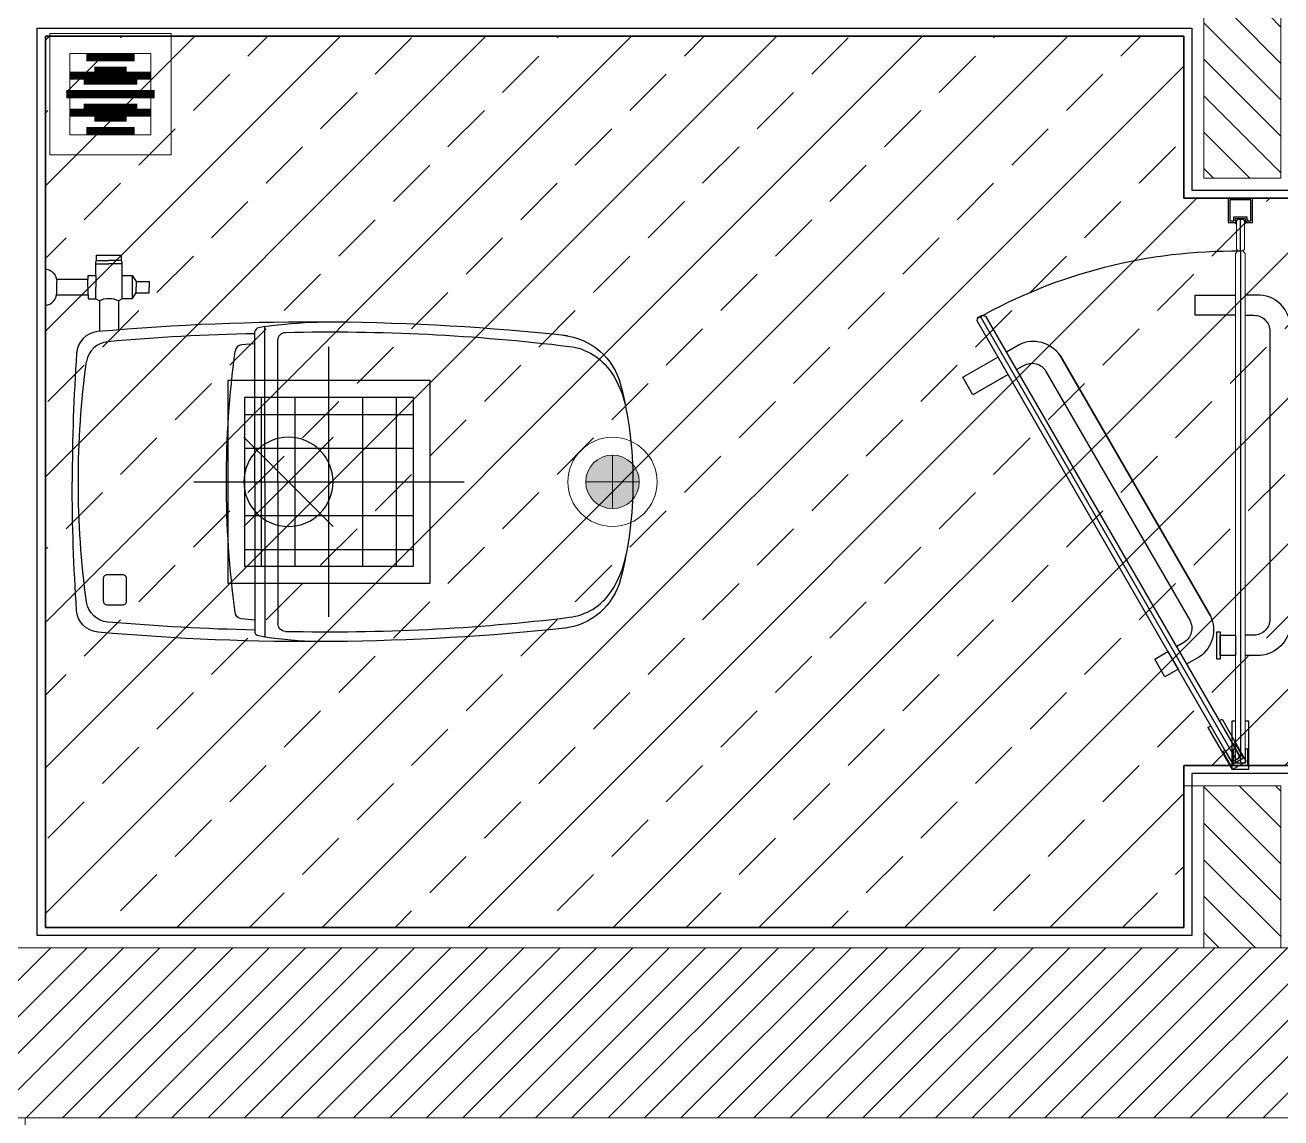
# Model space of a CAD drawing. Header units: millimetres. Extents: x -343543 to 400519, y -115663 to 104219.
# Drawn here: x -231249 to -229699, y 3000 to 4349 of the extents above; entities that cross this region are included whole.
import ezdxf
from ezdxf.xclip import XClip

# ---------------------------------------------------------------- set-up
doc = ezdxf.new("R2010")
doc.units = ezdxf.units.MM
doc.header["$XCLIPFRAME"] = 0
doc.linetypes.add('XREF MAT BANG TUONG XAY$0$CENTER', pattern=[50.8, 31.75, -6.35, 6.35, -6.35])
doc.layers.get('0').update_dxf_attribs({"color": 231, "lineweight": 0})
for name, color, linetype, lineweight in [('A-CLNG', 157, 'Continuous', 25), ('A-PATT', 252, 'Continuous', 9), ('A-SYMBOLS', 10, 'Continuous', 13), ('fix lighting', 2, 'Continuous', 5), ('XREF MAT BANG TUONG XAY$0$01.Xref _MB T1$0$A-DOOR', 8, 'Continuous', 9), ('XREF MAT BANG TUONG XAY$0$01.Xref _MB T1$0$A-FNSH', 8, 'Continuous', 9), ('XREF MAT BANG TUONG XAY$0$01.Xref _MB T1$0$A-FURN', 8, 'Continuous', 5), ('XREF MAT BANG TUONG XAY$0$01.Xref _MB T1$0$A-FURN @ 50', 8, 'Continuous', 5), ('XREF MAT BANG TUONG XAY$0$01.Xref _MB T1$0$A-FURN @ 75', 8, 'Continuous', 5), ('XREF MAT BANG TUONG XAY$0$01.Xref _MB T1$0$A-TEXT', 8, 'Continuous', 25), ('XREF MAT BANG TUONG XAY$0$A-GRID', 8, 'XREF MAT BANG TUONG XAY$0$CENTER', 15), ('XREF MAT BANG TUONG XAY$0$A-WALL-INT', 8, 'Continuous', 9)]:
    doc.layers.add(name, color=color, linetype=linetype, lineweight=lineweight)
for name, color, linetype in [('INNO-GIOTHAI', 20, 'Continuous'), ('XREF MAT BANG TUONG XAY$0$A-FNSH', 8, 'Continuous'), ('XREF MAT BANG TUONG XAY$0$A-FURN', 8, 'Continuous'), ('XREF MAT BANG TUONG XAY$0$A-PATT', 8, 'Continuous'), ('XREF MAT BANG TUONG XAY$0$FF-FURN', 8, 'Continuous')]:
    doc.layers.add(name, color=color, linetype=linetype)

# ---------------------------------------------------------------- blocks, each defined once
blk = doc.blocks.new('XREF MAT BANG TUONG XAY$0$00.xref_IKIGAI_Truc')
at = {"layer": 'XREF MAT BANG TUONG XAY$0$A-GRID', "color": 8, "ltscale": 20}
blk.add_lwpolyline([(-2907.5, 3000), (42750, 3000)], dxfattribs=at)
blk = doc.blocks.new('XREF MAT BANG TUONG XAY$0$01.Xref _MB T1$0$lam nhom T1')
at = {"color": 8}
blk.add_lwpolyline([(8395, 0), (0, 0), (0, -25), (8395, -25)], close=True, dxfattribs=at)
blk = doc.blocks.new('XREF MAT BANG TUONG XAY$0$xref_IKIGAI_Cot')
at = {"layer": 'XREF MAT BANG TUONG XAY$0$A-GRID', "color": 8, "ltscale": 20}
blk.add_lwpolyline([(-2907.5, 3000), (42750, 3000)], dxfattribs=at)
blk = doc.blocks.new('XREF MAT BANG TUONG XAY$0$01.Xref _MB T1$0$Electronic toilet-bidet Princess PB-101S_top_dwgmodels.com')
at = {"color": 8, "ltscale": 0.25}
for p, q in [((245, -55), (355, 55)), ((245, 55), (355, -55))]:
    blk.add_line(p, q, dxfattribs=at)
at = {"color": 8}
for points in [[(644.3, 180.3, 0.04919), (64.7, 185.4, 0.368917), (38.5, 158.6, 0.0169), (33.1, 0)], [(270.8, 191.8), (263, 190.2, 0.299625), (258.6, 185.7, 1.218048)], [(258.6, 182.9, 0.01756), (77.1, 173, 0.340895), (50.7, 148.6, 0.074358)], [(296.4, 184.5, -0.035814), (646.7, 167.2, -0.219238), (698.3, 135.4, -0.098211), (716.5, 91.3)], [(258.6, 170.5), (242, 169, 0.356357), (234.3, 161.4)], [(71.5, 147, -0.414214), (76.3, 151.8), (95.5, 151.8)], [(95.5, 151.8, -0.414214), (100.3, 147), (100.3, 119.4, -0.414214), (95.5, 114.6), (76.3, 114.6, -0.414214), (71.5, 119.4), (71.5, 147)], [(644.3, -180.3, -0.04919), (64.7, -185.4, -0.368917), (38.5, -158.6, -0.0169), (33.1, 0)], [(296.4, -184.5, 0.035814), (646.7, -167.2, 0.219238), (698.3, -135.4, 0.098211), (716.5, -91.3)], [(258.6, -182.9, -0.01756), (77.1, -173, -0.340895), (50.7, -148.6, -0.074358)], [(258.6, -170.5), (242, -169, -0.356357), (234.3, -161.4)], [(270.8, -191.8), (263, -190.2, -0.299625), (258.6, -185.7, -1.218048)], [(0, -217.7, -0.356543), (14.2, -233.3)], [(0, -262.9, 0.356543), (14.2, -247.3)], [(14.2, -240.3, -0.004949), (14.3, -240.3), (14.3, -240.3)], [(62.2, -269.2, 0.141943), (63.2, -273.4, 0.425136)], [(94.7, -269.2, -0.141943), (93.7, -273.4, -0.425136)]]:
    blk.add_lwpolyline(points, format="xyb", dxfattribs=at)
for points in [[(270.8, 0), (270.8, 191.8)], [(258.6, 0), (258.6, 185.7)], [(287, 0), (287, 174.9)], [(258.6, 0), (258.6, -185.7)], [(270.8, 0), (270.8, -191.8)], [(287, 0), (287, -174.9)], [(62.2, -225.9), (66.6, -223.4), (66.6, -185.6)], [(94.7, -225.9), (90.3, -223.4), (90.3, -187.6)], [(0, -217.7), (0, -262.9)], [(14.3, -230.7), (52.7, -230.7), (52.5, -249.9), (14.1, -249.9)], [(52.6, -230.7), (52.6, -225.9), (62.2, -225.9), (62.2, -240.3)], [(94.7, -225.9), (94.7, -269.2), (78.4, -269.2)], [(107, -225.9), (94.7, -225.9)], [(107, -254.7), (107, -225.9)], [(107, -225.9), (112.1, -233.2), (112.1, -240.3)], [(14.2, -233.3), (14.2, -247.3)], [(52.6, -249.9), (52.6, -254.7), (62.2, -254.7), (62.2, -240.3)], [(107, -254.7), (112.1, -247.4), (112.1, -240.3)], [(112.1, -233.2), (128, -233.2), (128, -240.3)], [(112.1, -247.4), (128, -247.4), (128, -240.3)], [(62.2, -254.7), (62.2, -269.2), (78.4, -269.2)], [(94.7, -254.7), (107, -254.7)], [(63.2, -273.4), (78.4, -273.4)], [(63.2, -273.4), (63.2, -279.6), (93.7, -279.6), (93.7, -273.4)], [(93.7, -273.4), (78.4, -273.4)]]:
    blk.add_lwpolyline(points, dxfattribs=at)
at = {"color": 8, "ltscale": 0.25}
blk.add_circle((300, 0), 55, dxfattribs=at)
at = {"color": 8}
for centre, radius, start, end in [((352.2, -398.5), 595.9, 91.5209, 97.8464), ((296.6, 174.9), 9.61, 91.2734, 180), ((630.9, 99.6), 81.7, 14.4484, 83.9556), ((1427.3, 0), 1203.9, 172.2935, 180), ((1153, 0), 1112.3, 172.3207, 180), ((244.5, 0), 480.7, 0, 14.4484), ((1153, 0), 1112.3, 180, 187.6793), ((1427.3, 0), 1203.9, 180, 187.7065), ((244.5, 0), 480.7, 345.5516, 0), ((630.9, -99.6), 81.7, 276.0444, 345.5516), ((296.6, -174.9), 9.61, 180, 268.7266), ((352.2, 398.5), 595.9, 262.1536, 268.4791), ((78.4, -202.3), 24.2, 240.6973, 299.3027)]:
    blk.add_arc(centre, radius, start, end, dxfattribs=at)
blk = doc.blocks.new('XREF MAT BANG TUONG XAY$0$01.Xref _MB T1$0$Drain')
at = {"color": 8}
blk.add_lwpolyline([(-1.2, -1.2), (1.2, -1.2), (1.2, 1.2), (-1.2, 1.2)], close=True, dxfattribs=at)
at = {"color": 8, "const_width": 0.16}
for points in [[(-0.365, 0.793), (-0.365, -0.793)], [(0, 0.873), (0, -0.873)], [(0.365, 0.793), (0.365, -0.793)], [(-0.731, 0.478), (-0.731, -0.478)], [(0.731, 0.478), (0.731, -0.478)]]:
    blk.add_lwpolyline(points, dxfattribs=at)
blk = doc.blocks.new('*U3471')
at = {"layer": 'XREF MAT BANG TUONG XAY$0$01.Xref _MB T1$0$A-FURN @ 50', "color": 8, "xscale": 41.66666666666719, "yscale": 41.66666666666719, "zscale": 41.66666666666719, "rotation": 90}
blk.add_blockref('XREF MAT BANG TUONG XAY$0$01.Xref _MB T1$0$Drain', (-315.3, 1263.5), dxfattribs=at)
at = {"layer": 'XREF MAT BANG TUONG XAY$0$01.Xref _MB T1$0$A-FURN @ 75', "color": 8, "xscale": 62.50000000000078, "yscale": 62.50000000000078, "zscale": 62.50000000000078, "rotation": 90}
blk.add_blockref('XREF MAT BANG TUONG XAY$0$01.Xref _MB T1$0$Drain', (-315.3, 1263.5), dxfattribs=at)
blk = doc.blocks.new('XREF MAT BANG TUONG XAY$0$YLD.Studio-04-132')
at = {"layer": 'XREF MAT BANG TUONG XAY$0$FF-FURN', "color": 8}
blk.add_lwpolyline([(-6, 25), (6, 25), (6, 30), (15, 30), (15, 0), (-15, 0), (-15, 30), (-6, 30), (-6, 25)], dxfattribs=at)
blk.add_lwpolyline([(-8, 23), (8, 23), (8, 28), (13, 28), (13, 2), (-13, 2), (-13, 28), (-8, 28)], close=True, dxfattribs=at)
for centre, start, end in [((-4.8, 30.3), 99.564, 194.9242), ((4.8, 30.3), 345.0758, 80.436)]:
    blk.add_arc(centre, 1.25, start, end, dxfattribs=at)
blk = doc.blocks.new('XREF MAT BANG TUONG XAY$0$YLD.Studio-04-207')
at = {"layer": 'XREF MAT BANG TUONG XAY$0$FF-FURN', "color": 8, "ltscale": 150}
for p, q in [((-40, -52), (-10, 0)), ((-10, 0), (7.3, -10)), ((-321.3, -559.3), (-5.3, -11.9)), ((-22.7, -62), (7.3, -10)), ((-40, -52), (-36.5, -54)), ((-26.1, -60), (-22.7, -62))]:
    blk.add_line(p, q, dxfattribs=at)
for points in [[(-9.1, -9.7), (-11.3, -10.3), (-325, -553.7), (-323.9, -557.8), (-318.7, -560.8), (-314.6, -559.7), (-1.6, -17.5), (-2.7, -13.4)], [(-8.6, -29.7), (-6, -31.2), (4, -13.8), (-11.6, -4.8), (-21.6, -22.2), (-19, -23.7), (-10.5, -8.9), (-0.1, -14.9)]]:
    blk.add_lwpolyline(points, close=True, dxfattribs=at)
at = {"layer": 'XREF MAT BANG TUONG XAY$0$FF-FURN', "color": 8, "ltscale": 100}
blk.add_lwpolyline([(-105.8, -136), (-89.4, -145.5), (-76.9, -123.9), (-93.3, -114.4)], close=True, dxfattribs=at)
at = {"layer": 'XREF MAT BANG TUONG XAY$0$FF-FURN', "color": 8, "ltscale": 150}
for points in [[(-222.4, -510.8), (-37, -189.7, 0.368054), (-50.6, -139), (-66.5, -129.9)], [(-276.4, -493.5), (-267.3, -498.7, 0.414214), (-240, -491.4), (-62.6, -184.1, 0.414214), (-69.9, -156.8), (-79, -151.5)], [(-37, -189.7), (-222.4, -510.8, -0.368054), (-273, -524.3), (-288.9, -515.1)]]:
    blk.add_lwpolyline(points, format="xyb", dxfattribs=at)
at = {"layer": 'XREF MAT BANG TUONG XAY$0$FF-FURN', "color": 8, "ltscale": 100}
blk.add_lwpolyline([(-286.8, -487.5), (-330.1, -462.4), (-342.6, -484.1), (-299.3, -509.1)], dxfattribs=at)
at = {"layer": 'XREF MAT BANG TUONG XAY$0$FF-FURN', "color": 8, "ltscale": 150}
blk.add_arc((-8.5, 1.5), 641.5, 240.5261, 270.7566, dxfattribs=at)
blk = doc.blocks.new('XREF MAT BANG TUONG XAY$0$YLD.Studio-04-126')
at = {"layer": 'XREF MAT BANG TUONG XAY$0$01.Xref _MB T1$0$A-DOOR', "color": 8}
blk.add_lwpolyline([(4.4, -8), (6, -9.6), (6, -637), (3, -640), (-3, -640), (-6, -637), (-6, -9.6), (-4.4, -8)], close=True, dxfattribs=at)
at = {"layer": 'XREF MAT BANG TUONG XAY$0$FF-FURN', "color": 8}
blk.add_line((0, -640), (0, -8), dxfattribs=at)
for points in [[(6, -60), (10, -60), (10, 0), (-10, 0), (-10, -60), (-6, -60)], [(-6, -560.6), (-56, -560.6), (-56, -585.6), (-6, -585.6)]]:
    blk.add_lwpolyline(points, dxfattribs=at)
for points in [[(-6, -25), (-9, -25), (-9, -5), (9, -5), (9, -25), (6, -25), (6, -8), (-6, -8)], [(-29, -136.3), (-29, -170.1), (-25, -170.1), (-25, -136.3)], [(-25, -165.7), (-6, -165.7), (-6, -140.7), (-25, -140.7)]]:
    blk.add_lwpolyline(points, close=True, dxfattribs=at)
for points in [[(61.5, -548.6), (61.5, -177.8, 0.368054), (24.4, -140.7), (6, -140.7)], [(6, -560.6), (16.5, -560.6, 0.414214), (36.5, -540.6), (36.5, -185.7, 0.414214), (16.5, -165.7), (6, -165.7)], [(61.5, -548.6, -0.36855), (24.4, -585.6), (6, -585.6)]]:
    blk.add_lwpolyline(points, format="xyb", dxfattribs=at)
blk = doc.blocks.new('*U221')
at = {"layer": 'XREF MAT BANG TUONG XAY$0$A-PATT'}
h = blk.add_hatch(dxfattribs=at)
h.set_pattern_fill('ANSI31', color=8, scale=10)
h.set_pattern_definition([(45, (39801.808, -11293.564), (-22.45064, 22.45064), [])])
h.paths.add_polyline_path([(-38.7, 47.5), (4316.3, 47.5), (4316.3, -162.5), (-38.7, -162.5)])
at = {"layer": 'XREF MAT BANG TUONG XAY$0$A-WALL-INT', "color": 8}
blk.add_lwpolyline([(-38.7, 47.5), (4316.3, 47.5), (4316.3, -162.5), (-38.7, -162.5)], close=True, dxfattribs=at)
blk = doc.blocks.new('*U223')
at = {"layer": 'XREF MAT BANG TUONG XAY$0$A-PATT'}
h = blk.add_hatch(dxfattribs=at)
h.set_pattern_fill('ANSI31', color=8, scale=10)
h.set_pattern_definition([(45, (35646.79, -11178.564), (-22.45064, 22.45064), [])])
h.paths.add_polyline_path([(-38.7, 47.5), (161.3, 47.5), (161.3, -47.5), (-38.7, -47.5)])
at = {"layer": 'XREF MAT BANG TUONG XAY$0$A-WALL-INT', "color": 8}
blk.add_lwpolyline([(-38.7, 47.5), (161.3, 47.5), (161.3, -47.5), (-38.7, -47.5)], close=True, dxfattribs=at)
blk = doc.blocks.new('XREF MAT BANG TUONG XAY$0$01.Xref _MB T1$0$Phong tam')
at = {"color": 8}
blk.add_line((-1710, 1070), (-1710, 1109), dxfattribs=at)
at = {"layer": 'XREF MAT BANG TUONG XAY$0$01.Xref _MB T1$0$A-DOOR', "color": 8, "elevation": 0}
blk.add_lwpolyline([(-1713, 1109), (-1707, 1109), (-1705, 1107), (-1705, 1072), (-1707, 1070), (-1713, 1070), (-1715, 1072), (-1715, 1107)], close=True, dxfattribs=at)
at = {"layer": 'XREF MAT BANG TUONG XAY$0$01.Xref _MB T1$0$A-FNSH', "color": 8, "elevation": 0}
blk.add_lwpolyline([(-1665, 410), (-1640, 410)], dxfattribs=at)
blk.add_lwpolyline([(-1665, 410), (-1640, 410)], dxfattribs=at)
blk.add_lwpolyline([(-1665, 410), (-1640, 410)], dxfattribs=at)
at = {"color": 8, "rotation": 180}
for name, p in [('XREF MAT BANG TUONG XAY$0$YLD.Studio-04-132', (-1710, 1135)), ('XREF MAT BANG TUONG XAY$0$YLD.Studio-04-207', (-1710, 430)), ('XREF MAT BANG TUONG XAY$0$01.Xref _MB T1$0$Electronic toilet-bidet Princess PB-101S_top_dwgmodels.com', (-235, 785)), ('XREF MAT BANG TUONG XAY$0$01.Xref _MB T1$0$Electronic toilet-bidet Princess PB-101S_top_dwgmodels.com', (-235, 785))]:
    blk.add_blockref(name, p, dxfattribs=at)
at = {"layer": 'XREF MAT BANG TUONG XAY$0$01.Xref _MB T1$0$A-DOOR', "color": 8, "rotation": 180}
blk.add_blockref('XREF MAT BANG TUONG XAY$0$YLD.Studio-04-126', (-1710, 430), dxfattribs=at)
at = {"layer": 'XREF MAT BANG TUONG XAY$0$01.Xref _MB T1$0$A-FURN', "linetype": 'Continuous'}
blk.add_blockref('*U3471', (0, 0), dxfattribs=at)
at = {"layer": 'XREF MAT BANG TUONG XAY$0$01.Xref _MB T1$0$A-FURN', "color": 8, "rotation": 180}
blk.add_blockref('XREF MAT BANG TUONG XAY$0$01.Xref _MB T1$0$Electronic toilet-bidet Princess PB-101S_top_dwgmodels.com', (-235, 785), dxfattribs=at)
at = {"layer": 'XREF MAT BANG TUONG XAY$0$A-FURN', "color": 8}
for name, p, xscale, rotation in [('*U223', (-1712.5, 1321.3), -1.000000000000001, 90), ('*U223', (-1712.5, 371.3), -1.000000000000001, 90), ('*U221', (-4316.3, 47.5), -1, 180)]:
    blk.add_blockref(name, p, dxfattribs=dict(at, xscale=xscale, rotation=rotation))
blk = doc.blocks.new('01.Xref _MB T1')
at = {"color": 8}
blk.add_lwpolyline([(39999.98286, 2999.99997), (40000.00012, 19400), (-0.00011, 19399.99891), (0.00011, 2999.99997), (8394.99073, 2999.9999), (8394.99073, -99.99996), (31605.0109, -99.99952), (31605.0109, 3000.00035)], close=True, dxfattribs=at)
at = {"layer": 'XREF MAT BANG TUONG XAY$0$A-FNSH', "color": 8}
for points in [[(33180.00184, 3435.00006), (33035.0013, 3434.9998), (33035.0013, 3235.00006), (31630.0013, 3234.99991), (31630.0013, 4335.00013), (33035.0013, 4334.99987), (33035.0013, 4134.99998), (33180.0013, 4134.99998)], [(33170.00184, 3425.00004), (33045.0013, 3424.99982), (33045.0013, 3225.00006), (31620.0013, 3224.9999), (31620.0013, 4345.00014), (33045.0013, 4344.99987), (33045.0013, 4144.99998), (33170.0013, 4144.99998)]]:
    blk.add_lwpolyline(points, dxfattribs=at)
at = {"color": 8}
blk.add_blockref('XREF MAT BANG TUONG XAY$0$00.xref_IKIGAI_Truc', (0.00011, 0), dxfattribs=at)
ref = blk.add_blockref('XREF MAT BANG TUONG XAY$0$xref_IKIGAI_Cot', (-0.00927, -0.00001), dxfattribs=at)
XClip(ref).set_block_clipping_path([(-1610.3425959283, -2225.6693134198), (41829.1295208634, 21555.8819575264)])
at = {"color": 8, "xscale": -1}
blk.add_blockref('XREF MAT BANG TUONG XAY$0$01.Xref _MB T1$0$lam nhom T1', (40000.00171, 2999.99998), dxfattribs=at)
at = {"layer": 'XREF MAT BANG TUONG XAY$0$01.Xref _MB T1$0$A-TEXT', "color": 8, "xscale": -1}
blk.add_blockref('XREF MAT BANG TUONG XAY$0$01.Xref _MB T1$0$Phong tam', (31395.0001, 2999.99999), dxfattribs=at)
blk = doc.blocks.new('CUA GIO HOI')
at = {"linetype": 'Continuous'}
for p, q in [((-83.3, 104.2), (-83.3, -104.2)), ((-41.7, 104.2), (-41.7, -104.2)), ((0, 104.2), (0, -104.2)), ((41.7, 104.2), (41.7, -104.2)), ((83.3, 104.2), (83.3, -104.2)), ((104.2, 83.3), (-104.2, 83.3)), ((104.2, 41.7), (-104.2, 41.7)), ((104.2, 0), (-104.2, 0)), ((104.2, -41.7), (-104.2, -41.7)), ((104.2, -83.3), (-104.2, -83.3))]:
    blk.add_line(p, q, dxfattribs=at)
at = {"flags": 128}
for points in [[(0, 166.7), (0, -166.7)], [(166.7, 0), (-166.7, 0)]]:
    blk.add_lwpolyline(points, dxfattribs=at)
for points in [[(125, 125), (-125, 125), (-125, -125), (125, -125)], [(104.2, 104.2), (-104.2, 104.2), (-104.2, -104.2), (104.2, -104.2)]]:
    blk.add_lwpolyline(points, close=True, dxfattribs=at)
blk = doc.blocks.new('XR-TRAN_SANH$0$A$C896e62ca')
at = {"layer": 'A-PATT', "true_color": 0x848484}
h = blk.add_hatch(color=252, dxfattribs=at)
h.dxf.hatch_style = 1
edge = h.paths.add_edge_path()
edge.add_arc((0, 0), 33, 0, 360)
at = {"color": 0, "linetype": 'ByBlock'}
for p, q in [((0, 33), (0, -33)), ((33, 0), (-33, 0))]:
    blk.add_line(p, q, dxfattribs=at)
blk.add_circle((0, 0), 33, dxfattribs=at)
for start, end in [(90, 270), (270, 90)]:
    blk.add_arc((0, 0), 55, start, end, dxfattribs=at)

msp = doc.modelspace()

# ---------------------------------------------------------------- block references
at = {"layer": 'A-SYMBOLS'}
msp.add_blockref('01.Xref _MB T1', (-262854, 0), dxfattribs=at)

# ---------------------------------------------------------------- next in the draw order: hatches: boundary and pattern name
at = {"layer": 'A-PATT'}
h = msp.add_hatch(dxfattribs=at)
h.set_pattern_fill('ANSI33', color=256, scale=20, double=1)
h.set_pattern_definition([(45, (-262854.02, -1e-05), (-89.80256, 89.80256), []), (45, (-262764.22, -1e-05), (-89.80256, 89.80256), [63.5, -31.75])])
h.paths.add_polyline_path([(-227039, 9965), (-231224, 9965), (-231224, 8980), (-230029, 8980), (-230029, 8835), (-231224, 8835), (-231224, 7855), (-230029, 7855), (-230029, 7710), (-231224, 7710), (-231224, 6730), (-230029, 6730), (-230029, 6585), (-231224, 6585), (-231224, 5605), (-230029, 5605), (-230029, 5460), (-231224, 5460), (-231224, 4480), (-229674, 4480), (-229674, 4135), (-229819, 4135), (-229819, 4335), (-231224, 4335), (-231224, 3235), (-229819, 3235), (-229819, 3435), (-229674, 3435), (-229674, 3235), (-228584, 3235), (-228584, 3435), (-228439, 3435), (-228439, 3235), (-227129, 3235), (-227129, 3425), (-227039, 3425), (-227039, 4335), (-228439, 4335), (-228439, 4135), (-228584, 4135), (-228584, 4480), (-227039, 4480)])

# ---------------------------------------------------------------- next in the draw order: linework, layer by layer
at = {"layer": 'A-CLNG', "color": 251}
msp.add_lwpolyline([(-229674, 4135), (-229819, 4135), (-229819, 4335), (-231224, 4335), (-231224, 3235), (-229819, 3235), (-229819, 3435), (-229674, 3435)], dxfattribs=at)

# ---------------------------------------------------------------- next in the draw order: block references
at = {"layer": 'fix lighting', "xscale": -1}
msp.add_blockref('XR-TRAN_SANH$0$A$C896e62ca', (-230524, 3785), dxfattribs=at)
at = {"layer": 'INNO-GIOTHAI', "rotation": 180}
msp.add_blockref('CUA GIO HOI', (-230874, 3785), dxfattribs=at)

doc.saveas('drawing.dxf')
